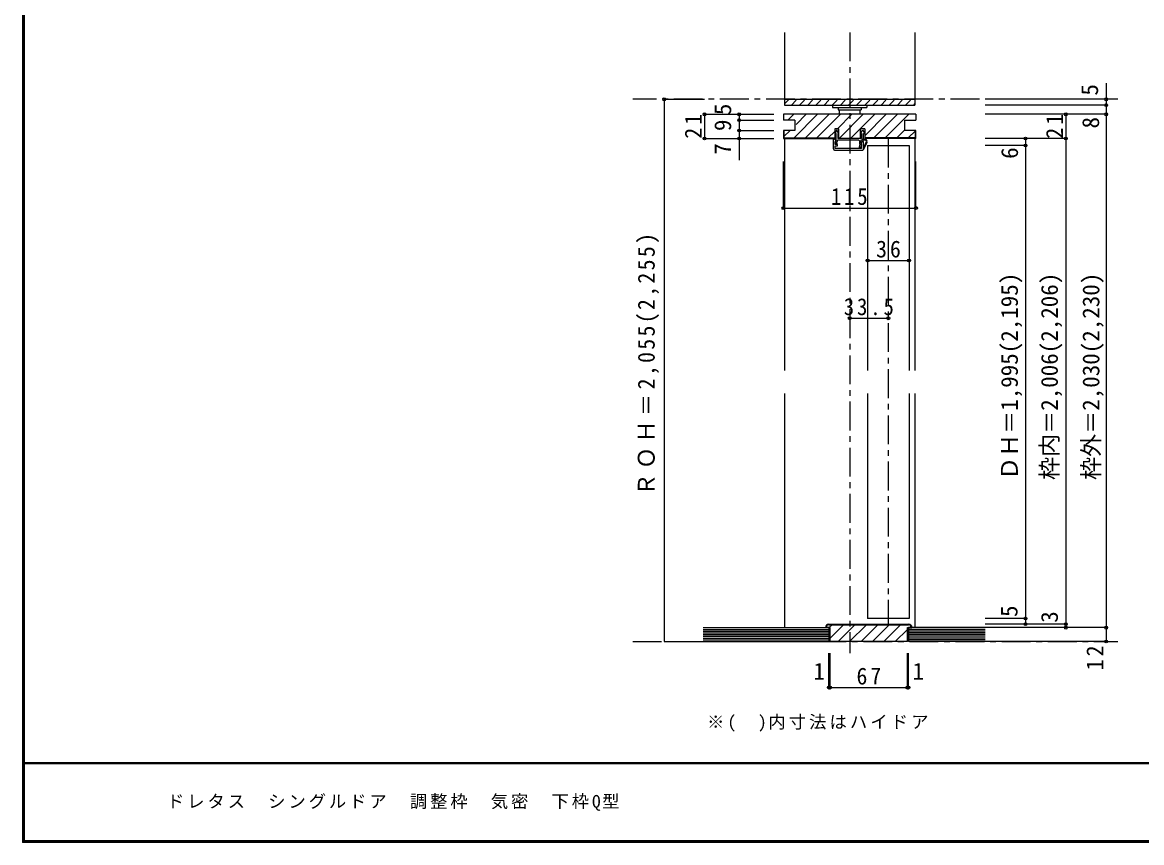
# Model space of a CAD drawing. Units: millimetres at full size, sheet at 1:5. Extents: x -973 to 977, y -718 to 696.
# Drawn here: x -973 to -3, y -701 to 10 of the extents above; entities that cross this region are included whole.
import ezdxf
from ezdxf.enums import TextEntityAlignment as Align

# ---------------------------------------------------------------- set-up
doc = ezdxf.new("R2010")
doc.units = ezdxf.units.MM
doc.header["$LTSCALE"] = 5
doc.header["$PDMODE"] = 32
doc.header["$PDSIZE"] = 2.5
doc.linetypes.add('CHAIN1', pattern=[8, 5, -1, 1, -1])
doc.linetypes.add('DASHED1', pattern=[1.8, 1.2, -0.6])
for name, color, linetype in [('0-0_補助線', 4, 'Continuous'), ('0-1_通り芯', 4, 'CHAIN1'), ('0-3_仕上げ', 7, 'Continuous'), ('0-4_枠', 3, 'Continuous'), ('0-6_扉', 6, 'Continuous'), ('0-7_金物', 7, 'Continuous'), ('0-8_戸当', 7, 'Continuous'), ('0-A_文字', 3, 'Continuous'), ('0-B_寸法', 7, 'Continuous'), ('0-C_ハッチ', 4, 'Continuous'), ('F-1_枠', 6, 'Continuous'), ('F-A_文字', 7, 'Continuous')]:
    doc.layers.add(name, color=color, linetype=linetype)
doc.styles.add('ＭＳ ゴシック', font='')
doc.styles.get('ＭＳ ゴシック').set_extended_font_data('MS Gothic')

msp = doc.modelspace()

# ---------------------------------------------------------------- linework, layer by layer
at = {"layer": '0-0_補助線'}
for p, q in [((-381.704, -69.5), (-381.704, -90.5)), ((-351.704, -83.5), (-351.704, -109.271)), ((-313.293, -150.773), (-313.293, -110.324)), ((-198.293, -150.773), (-198.293, -110.324)), ((-313.293, -150.773), (-198.293, -150.773))]:
    msp.add_line(p, q, dxfattribs=at)
at = {"layer": '0-0_補助線', "color": 7}
for p in [(-381.704, -69.5), (-351.704, -83.5), (-381.704, -90.5), (-351.704, -90.5), (-313.293, -150.773), (-198.293, -150.773)]:
    msp.add_point(p, dxfattribs=at)
at = {"layer": '0-1_通り芯'}
for p, q in [((-255.793, 1.5), (-255.793, -536.5)), ((-23.347, -56.5), (-443.923, -56.5)), ((-222.293, -90.5), (-222.293, -511.5)), ((-443.923, -526.5), (-23.347, -526.5))]:
    msp.add_line(p, q, dxfattribs=at)
at = {"layer": '0-3_仕上げ'}
for p, q in [((-312.293, 1.5), (-312.293, -61.5)), ((-199.293, 1.5), (-199.293, -61.5)), ((-312.293, -56.5), (-199.293, -56.5)), ((-312.293, -61.5), (-199.293, -61.5)), ((-382.963, -516), (-273.793, -516)), ((-382.963, -517.5), (-273.793, -517.5)), ((-382.963, -519), (-273.793, -519)), ((-382.963, -520.5), (-273.793, -520.5)), ((-382.963, -522), (-273.793, -522)), ((-382.963, -523.5), (-273.793, -523.5)), ((-138.347, -516), (-204.793, -516)), ((-138.347, -517.5), (-204.793, -517.5)), ((-138.347, -519), (-204.793, -519)), ((-138.347, -520.5), (-204.793, -520.5)), ((-138.347, -522), (-204.793, -522)), ((-138.347, -523.5), (-204.793, -523.5)), ((-382.963, -525), (-273.793, -525)), ((-138.347, -525), (-204.793, -525))]:
    msp.add_line(p, q, dxfattribs=at)
at = {"layer": '0-3_仕上げ', "color": 2}
for p, q in [((-382.963, -514.5), (-273.793, -514.5)), ((-273.793, -514.5), (-273.793, -526.5)), ((-204.793, -514.5), (-204.793, -526.5)), ((-138.347, -514.5), (-204.793, -514.5)), ((-382.963, -526.5), (-273.793, -526.5)), ((-138.347, -526.5), (-204.793, -526.5))]:
    msp.add_line(p, q, dxfattribs=at)
at = {"layer": '0-4_枠'}
for p, q in [((-313.293, -69.5), (-313.293, -74.5)), ((-198.293, -69.5), (-313.293, -69.5)), ((-303.293, -74.5), (-313.293, -74.5)), ((-303.293, -74.5), (-303.293, -83.5)), ((-208.293, -74.5), (-208.293, -83.5)), ((-208.293, -74.5), (-198.293, -74.5)), ((-198.293, -69.5), (-198.293, -74.5)), ((-303.293, -83.5), (-313.293, -83.5)), ((-313.293, -83.5), (-313.293, -90.5)), ((-242.772, -82), (-246.472, -82)), ((-246.472, -90.5), (-246.472, -82)), ((-242.772, -82), (-242.772, -90.5)), ((-198.293, -83.5), (-208.293, -83.5)), ((-198.793, -90), (-198.793, -83.5)), ((-198.293, -90.5), (-198.293, -83.5)), ((-313.293, -90.5), (-268.772, -90.5)), ((-246.472, -90.5), (-265.072, -90.5)), ((-198.793, -90), (-242.772, -90)), ((-198.293, -90.5), (-242.772, -90.5)), ((-273.793, -511.5), (-204.793, -511.5)), ((-273.793, -512), (-204.793, -512)), ((-272.793, -514.5), (-276.793, -514.5)), ((-272.793, -526.5), (-272.793, -514.5)), ((-205.793, -526.5), (-272.793, -526.5))]:
    msp.add_line(p, q, dxfattribs=at)
at = {"layer": '0-4_枠', "color": 4}
for p, q in [((-312.293, -90.5), (-312.293, -291.5)), ((-199.293, -90.5), (-199.293, -291.5)), ((-312.293, -311.5), (-312.293, -514.5)), ((-199.293, -311.5), (-199.293, -514.5))]:
    msp.add_line(p, q, dxfattribs=at)
at = {"layer": '0-4_枠'}
for points in [[(-312.793, -83.5), (-312.793, -90), (-268.772, -90)], [(-265.072, -90.5), (-265.072, -82), (-268.772, -82), (-268.772, -90.5)], [(-205.793, -526.5), (-205.793, -514.5), (-201.793, -514.5)]]:
    msp.add_lwpolyline(points, dxfattribs=at)
for centre, radius, start, end in [((-273.793, -514.5), 3, 90, 180), ((-273.793, -514.5), 2.5, 90, 180), ((-204.793, -514.5), 3, 0, 90), ((-204.793, -514.5), 2.5, 0, 90)]:
    msp.add_arc(centre, radius, start, end, dxfattribs=at)
at = {"layer": '0-6_扉'}
for p, q in [((-240.293, -96.5), (-240.293, -291.5)), ((-240.293, -96.5), (-204.293, -96.5)), ((-204.293, -96.5), (-204.293, -291.5)), ((-240.293, -311.5), (-240.293, -506.5)), ((-204.293, -311.5), (-204.293, -506.5)), ((-204.293, -506.5), (-240.293, -506.5))]:
    msp.add_line(p, q, dxfattribs=at)
at = {"layer": '0-7_金物'}
for p, q in [((-270.793, -61.5), (-270.793, -63.5)), ((-270.793, -61.5), (-240.793, -61.5)), ((-270.793, -63.5), (-240.793, -63.5)), ((-265.793, -63.5), (-265.793, -65.5)), ((-265.793, -65.5), (-245.793, -65.5)), ((-264.793, -65.5), (-264.793, -69.5)), ((-246.793, -69.5), (-246.793, -65.5)), ((-245.793, -63.5), (-245.793, -65.5)), ((-240.793, -61.5), (-240.793, -63.5))]:
    msp.add_line(p, q, dxfattribs=at)
at = {"layer": '0-8_戸当'}
for p, q in [((-267.622, -86), (-268.772, -86)), ((-267.622, -90.5), (-267.622, -86)), ((-246.172, -86), (-244.672, -83)), ((-246.172, -86), (-245.422, -86)), ((-245.422, -86), (-245.422, -90.5)), ((-244.672, -83), (-242.772, -86)), ((-243.922, -91.2), (-243.922, -86)), ((-243.922, -86), (-242.772, -86)), ((-269.922, -99.5), (-269.922, -90.8)), ((-269.397, -90.602), (-267.947, -92.502)), ((-268.172, -93), (-268.422, -93)), ((-268.409, -93.387), (-267.936, -95.105)), ((-268.122, -93), (-267.872, -93)), ((-267.12, -93.834), (-266.808, -94.695)), ((-266.672, -92.5), (-266.672, -93)), ((-247.922, -92), (-266.172, -92)), ((-245.422, -90.5), (-266.122, -90.5)), ((-246.872, -95.469), (-247.69, -98.092)), ((-247.422, -92.5), (-247.422, -94.46)), ((-245.576, -96.017), (-246.354, -98.509)), ((-246.022, -92), (-246.022, -94.337)), ((-244.922, -92), (-246.022, -92)), ((-244.622, -93), (-245.874, -94.203)), ((-245.472, -95), (-245.422, -95)), ((-245.422, -99), (-245.422, -95)), ((-244.922, -91.2), (-244.922, -92)), ((-243.922, -91.2), (-244.922, -91.2)), ((-242.422, -91.9), (-244.922, -91.9)), ((-243.922, -93), (-244.622, -93)), ((-242.422, -91.2), (-243.922, -91.2)), ((-243.922, -100), (-243.922, -93)), ((-241.438, -93.491), (-243.922, -98.44)), ((-240.812, -93.805), (-243.922, -100)), ((-268.922, -100.5), (-244.422, -100.5)), ((-245.422, -99), (-268.422, -99))]:
    msp.add_line(p, q, dxfattribs=at)
for points in [[(-265.372, -86), (-266.872, -83), (-268.772, -86)], [(-265.372, -86), (-266.122, -86), (-266.122, -90.5)], [(-268.422, -99), (-268.422, -96.9), (-266.422, -96.9), (-266.422, -95.7), (-268.422, -95.7), (-268.422, -93)], [(-267.622, -90.5), (-267.872, -90.5), (-267.872, -93)]]:
    msp.add_lwpolyline(points, dxfattribs=at)
for centre, radius, start, end in [((-269.622, -90.8), 0.3, 41.34778, 180), ((-268.122, -93.3), 0.3, 90, 196.79003), ((-268.172, -92.7), 0.3, 270, 41.34778), ((-267.372, -94.9), 0.6, 196.79003, 270), ((-267.372, -94.9), 0.6, 270, 23.33765), ((-267.672, -93), 1, 303.47738, 0), ((-266.172, -92.5), 0.5, 90, 180), ((-247.922, -92.5), 0.5, 0, 90), ((-246.222, -94.46), 1.2, 180, 237.21126), ((-245.222, -94.337), 0.8, 180, 221.40962), ((-245.472, -94.5), 0.5, 143.61521, 270), ((-246.722, -95.66), 1.2, 342.67017, 41.40962), ((-242.422, -93), 1.8, 333.42485, 90), ((-242.422, -93), 1.1, 333.42485, 90), ((-268.922, -99.5), 1, 180, 270), ((-247.022, -98.3), 0.7, 162.67017, 342.67017), ((-244.422, -100), 0.5, 270, 0)]:
    msp.add_arc(centre, radius, start, end, dxfattribs=at)
at = {"layer": '0-B_寸法', "color": 4}
for p, q in [((-33.347, -42.352), (-33.347, -526.5)), ((-416.704, -56.5), (-381.704, -56.5)), ((-416.704, -56.5), (-416.704, -526.5)), ((-33.347, -56.5), (-138.347, -56.5)), ((-33.347, -61.5), (-138.347, -61.5)), ((-381.704, -69.5), (-321.704, -69.5)), ((-351.704, -69.5), (-351.704, -83.5)), ((-351.704, -74.5), (-321.704, -74.5)), ((-33.347, -69.5), (-138.347, -69.5)), ((-68.347, -69.5), (-68.347, -514.5)), ((-351.704, -83.5), (-321.704, -83.5)), ((-381.704, -90.5), (-321.704, -90.5)), ((-68.347, -90.5), (-138.347, -90.5)), ((-103.347, -96.5), (-138.347, -96.5)), ((-103.347, -90.5), (-103.347, -511.5)), ((-240.293, -196.311), (-204.293, -196.311)), ((-255.793, -246.311), (-222.293, -246.311)), ((-103.347, -506.5), (-138.347, -506.5)), ((-68.347, -511.5), (-138.347, -511.5)), ((-33.347, -514.5), (-138.347, -514.5)), ((-416.704, -526.5), (-381.704, -526.5)), ((-33.347, -526.5), (-138.347, -526.5)), ((-273.793, -566.5), (-273.793, -536.5)), ((-272.793, -566.5), (-272.793, -536.5)), ((-205.793, -566.5), (-205.793, -536.5)), ((-204.793, -566.5), (-204.793, -536.5)), ((-273.793, -566.5), (-272.793, -566.5)), ((-272.793, -566.5), (-205.793, -566.5)), ((-205.793, -566.5), (-204.793, -566.5))]:
    msp.add_line(p, q, dxfattribs=at)
at = {"layer": '0-B_寸法'}
for p in [(-416.704, -56.5), (-33.347, -56.5), (-33.347, -61.5), (-381.704, -69.5), (-351.704, -69.5), (-351.704, -74.5), (-68.347, -69.5), (-33.347, -69.5), (-351.704, -83.5), (-381.704, -90.5), (-351.704, -90.5), (-103.347, -90.5), (-103.347, -96.5), (-68.347, -90.5), (-240.293, -196.311), (-204.293, -196.311), (-255.793, -246.311), (-222.293, -246.311), (-103.347, -506.5), (-103.347, -511.5), (-68.347, -511.5), (-68.347, -514.5), (-33.347, -514.5), (-33.347, -526.5), (-273.793, -566.5), (-272.793, -566.5), (-205.793, -566.5), (-204.793, -566.5)]:
    msp.add_point(p, dxfattribs=at)
at = {"layer": '0-C_ハッチ', "linetype": 'DASHED1'}
for p, q in [((-312.293, -60.394), (-308.398, -56.5)), ((-306.327, -61.5), (-301.327, -56.5)), ((-299.256, -61.5), (-294.256, -56.5)), ((-292.185, -61.5), (-287.185, -56.5)), ((-285.114, -61.5), (-280.114, -56.5)), ((-278.043, -61.5), (-273.043, -56.5)), ((-270.972, -61.5), (-265.972, -56.5)), ((-263.901, -61.5), (-258.901, -56.5)), ((-256.83, -61.5), (-251.83, -56.5)), ((-249.759, -61.5), (-244.759, -56.5)), ((-242.688, -61.5), (-237.688, -56.5)), ((-235.616, -61.5), (-230.616, -56.5)), ((-228.545, -61.5), (-223.545, -56.5)), ((-221.474, -61.5), (-216.474, -56.5)), ((-214.403, -61.5), (-209.403, -56.5)), ((-207.332, -61.5), (-202.332, -56.5)), ((-200.261, -61.5), (-199.293, -60.532))]:
    msp.add_line(p, q, dxfattribs=at)
at = {"layer": '0-C_ハッチ'}
for p, q in [((-309.379, -74.5), (-304.379, -69.5)), ((-304.08, -90), (-283.58, -69.5)), ((-302.293, -78.313), (-293.479, -69.5)), ((-294.18, -90), (-273.68, -69.5)), ((-284.281, -90), (-263.781, -69.5)), ((-266.381, -82), (-253.881, -69.5)), ((-264.482, -90), (-243.982, -69.5)), ((-254.582, -90), (-234.082, -69.5)), ((-242.772, -88.089), (-224.183, -69.5)), ((-234.783, -90), (-214.283, -69.5)), ((-224.884, -90), (-204.384, -69.5)), ((-312.793, -88.814), (-307.479, -83.5)), ((-274.381, -90), (-268.772, -84.391)), ((-214.984, -90), (-208.484, -83.5)), ((-205.085, -90), (-198.793, -83.708)), ((-273.528, -514.5), (-271.028, -512)), ((-272.793, -523.664), (-261.128, -512)), ((-265.729, -526.5), (-251.229, -512)), ((-255.83, -526.5), (-241.329, -512)), ((-245.93, -526.5), (-231.43, -512)), ((-236.031, -526.5), (-221.53, -512)), ((-226.131, -526.5), (-211.631, -512)), ((-216.232, -526.5), (-205.793, -516.061))]:
    msp.add_line(p, q, dxfattribs=at)
at = {"layer": 'F-1_枠'}
for p, q in [((-973.347, 695.833), (-973.347, -700.833)), ((-972.514, 695.833), (-972.514, -700.833)), ((-971.68, 695.833), (-971.68, -700.833)), ((976.653, -631.667), (-973.347, -631.667)), ((976.653, -632.5), (-973.347, -632.5)), ((976.653, -699.167), (-973.347, -699.167)), ((976.653, -700), (-973.347, -700)), ((976.653, -700.833), (-973.347, -700.833))]:
    msp.add_line(p, q, dxfattribs=at)

# ---------------------------------------------------------------- texts
at = {"layer": '0-0_補助線', "color": 7, "style": 'ＭＳ ゴシック'}
msp.add_text('7', height=14.66, rotation=90, dxfattribs=at).set_placement((-354.204, -104.552), align=Align.BOTTOM_LEFT)
at = {"layer": '0-0_補助線', "color": 7, "insert": (-384.204, -90.625), "char_height": 14.66, "attachment_point": 7, "rotation": 90, "style": 'ＭＳ ゴシック'}
msp.add_mtext('\\T1.27;\\W0.95;21', dxfattribs=at)
at = {"layer": '0-0_補助線', "color": 7, "insert": (-272.043, -148.273), "char_height": 14.66, "attachment_point": 7, "style": 'ＭＳ ゴシック'}
msp.add_mtext('\\T1.27;\\W0.9;115', dxfattribs=at)
at = {"layer": '0-A_文字', "color": 7, "insert": (-379.5, -604.63), "char_height": 11, "attachment_point": 7, "style": 'ＭＳ ゴシック'}
msp.add_mtext('\\T1.18;※(\u3000)内寸法はハイドア', dxfattribs=at)
at = {"layer": '0-B_寸法', "style": 'ＭＳ ゴシック'}
for s, p in [('5', (-35.987, -53.263)), ('5', (-354.204, -70.204)), ('9', (-354.204, -84)), ('8', (-35.107, -81.771)), ('6', (-105.423, -108.105)), ('ＤＨ＝1,995(2,195)', (-105.527, -386.5)), ('枠内＝2,006(2,206)', (-70.847, -386.5)), ('枠外＝2,030(2,230)', (-34.833, -386.5)), ('5', (-105.847, -505.25)), ('3', (-70.847, -510.25))]:
    msp.add_text(s, height=14.66, rotation=90, dxfattribs=at).set_placement(p, align=Align.BOTTOM_LEFT)
for p in [(-287.293, -564), (-201.293, -564)]:
    msp.add_text('1', height=14.66, dxfattribs=at).set_placement(p, align=Align.BOTTOM_LEFT)
at = {"layer": '0-B_寸法', "char_height": 14.66, "attachment_point": 7, "rotation": 90, "style": 'ＭＳ ゴシック'}
for s, insert in [('\\T1.27;\\W0.95;21', (-70.847, -90.619)), ('\\T1.21;\\W0.95;ＲＯＨ＝2,055(2,255)', (-421.009, -399.898)), ('\\T1.27;\\W0.95;12', (-35.847, -551.453))]:
    msp.add_mtext(s, dxfattribs=dict(at, insert=insert))
at = {"layer": '0-B_寸法', "char_height": 14.66, "attachment_point": 7, "style": 'ＭＳ ゴシック'}
for s, insert in [('\\T1.27;\\W0.95;36', (-232.918, -193.811)), ('\\T1.28;\\W0.9;33.5', (-260.918, -243.811)), ('\\T1.27;\\W0.95;67', (-249.918, -564))]:
    msp.add_mtext(s, dxfattribs=dict(at, insert=insert))
at = {"layer": 'F-A_文字', "insert": (-847.938, -673.333), "char_height": 11, "attachment_point": 7, "style": 'ＭＳ ゴシック'}
msp.add_mtext('\\T1.17;ドレタス\u3000シングルドア\u3000調整枠\u3000気密\u3000下枠Q型', dxfattribs=at)

doc.saveas('drawing.dxf')
